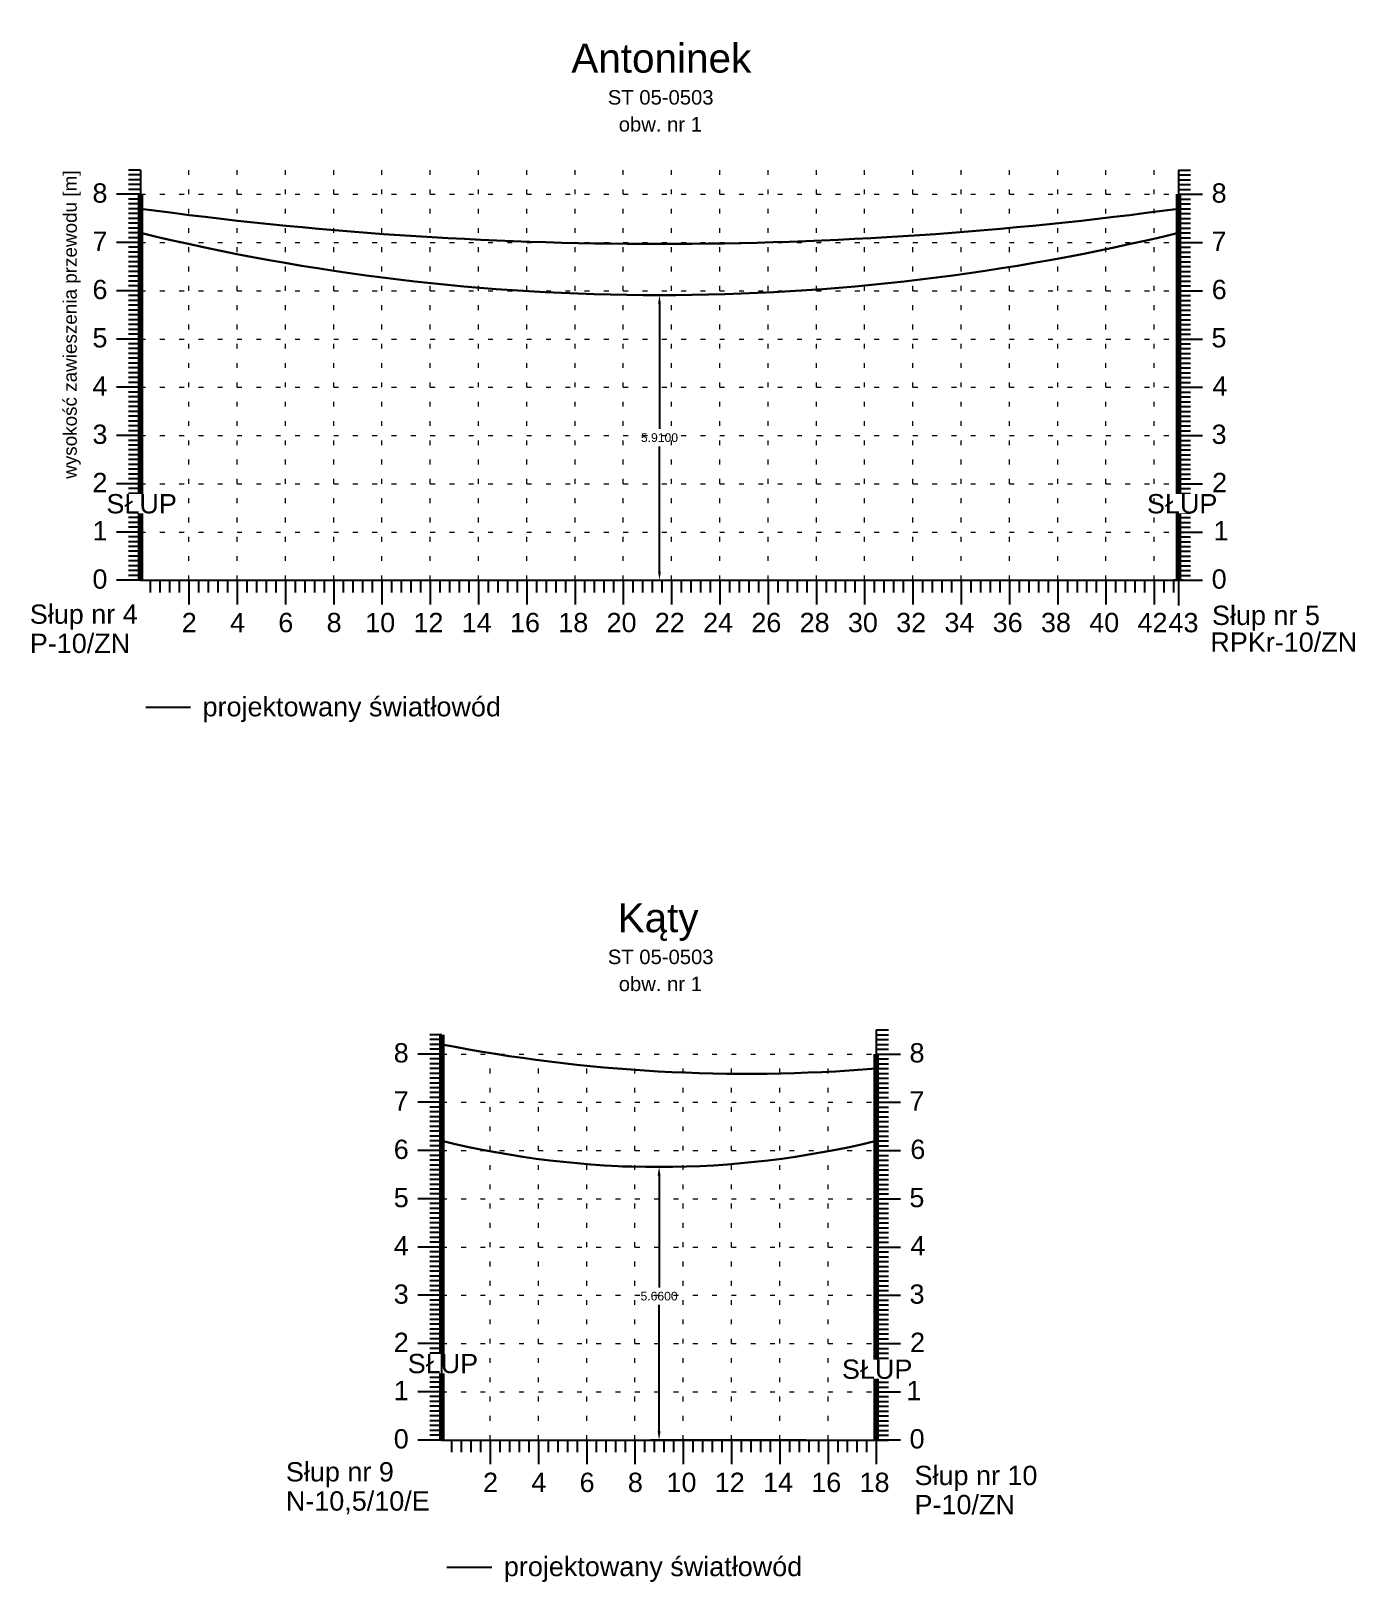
# Model space of a CAD drawing. Header units: metres. Extents: x -870 to 439, y 1328 to 1364.
# Drawn here: x 302.78 to 330.21, y 1331.05 to 1363.2 of the extents above; entities that cross this region are included whole.
import ezdxf

# ---------------------------------------------------------------- set-up
doc = ezdxf.new("R2010")
doc.units = ezdxf.units.M
doc.header["$MEASUREMENT"] = 0
doc.linetypes.add('ACAD_ISO07W100', pattern=[3, 0, -3])
doc.layers.add('ramka', color=7, linetype='Continuous', plot=False)
doc.styles.get("Standard").update_dxf_attribs({"font": 'arial.ttf'})
doc.dimstyles.get("Standard").update_dxf_attribs({"dimtxt": 0.18, "dimasz": 0.18, "dimexe": 0.18, "dimexo": 0.0625, "dimgap": 0.09, "dimtad": 0, "dimtih": 1, "dimtoh": 1, "dimdec": 4, "dimzin": 0, "dimdsep": 46, "dimtxsty": 'Standard', "dimcen": 0.09, "dimadec": 0, "dimazin": 0, "dimtfac": 1, "dimtdec": 4, "dimtofl": 0, "dimtmove": 0, "dimatfit": 3, "dimfxl": 1, "dimtolj": 1, "dimtzin": 0, "dimarcsym": 0})

# ---------------------------------------------------------------- blocks, each defined once
blk = doc.blocks.new('*D36')
at = {"color": 0, "lineweight": -2}
for p, q in [((315.742, 1357.723), (315.624, 1357.723)), ((315.804, 1357.543), (315.804, 1354.949)), ((315.804, 1351.993), (315.804, 1354.586)), ((307.717, 1351.813), (315.984, 1351.813))]:
    blk.add_line(p, q, dxfattribs=at)
at = {"color": 0}
for points in [[(315.834, 1357.543), (315.774, 1357.543), (315.804, 1357.723)], [(315.774, 1351.993), (315.834, 1351.993), (315.804, 1351.813)]]:
    blk.add_solid(points, dxfattribs=at)
at = {"layer": 'Defpoints', "color": 0}
for p in [(315.804, 1357.723), (307.654, 1351.813), (315.804, 1351.813)]:
    blk.add_point(p, dxfattribs=at)
at = {"color": 0, "lineweight": 25, "insert": (315.804, 1354.768), "char_height": 0.18, "attachment_point": 5}
blk.add_mtext('\\A1;5.9100', dxfattribs=at)
blk = doc.blocks.new('*D37')
at = {"color": 0, "lineweight": -2}
for p, q in [((315.74, 1339.654), (315.616, 1339.654)), ((315.796, 1339.474), (315.796, 1337.159)), ((315.796, 1334.174), (315.796, 1336.795)), ((318.833, 1333.994), (315.616, 1333.994))]:
    blk.add_line(p, q, dxfattribs=at)
at = {"color": 0}
for points in [[(315.826, 1339.474), (315.766, 1339.474), (315.796, 1339.654)], [(315.766, 1334.174), (315.826, 1334.174), (315.796, 1333.994)]]:
    blk.add_solid(points, dxfattribs=at)
at = {"layer": 'Defpoints', "color": 0}
for p in [(315.802, 1339.654), (315.796, 1333.994), (318.896, 1333.994)]:
    blk.add_point(p, dxfattribs=at)
at = {"color": 0, "lineweight": 25, "insert": (315.796, 1336.977), "char_height": 0.18, "attachment_point": 5}
blk.add_mtext('\\A1;5.6600', dxfattribs=at)

msp = doc.modelspace()

# ---------------------------------------------------------------- linework, layer by layer
for p, q in [((305.05419, 1360.31255), (304.80419, 1360.31255)), ((305.05419, 1360.31255), (305.05419, 1351.81255)), ((326.55419, 1360.31255), (326.55419, 1351.81255)), ((326.55419, 1360.31255), (326.80419, 1360.31255)), ((305.05419, 1360.21255), (304.80419, 1360.21255)), ((305.05419, 1360.11255), (304.80419, 1360.11255)), ((305.05419, 1360.01255), (304.80419, 1360.01255)), ((305.05419, 1359.91255), (304.80419, 1359.91255)), ((326.55419, 1360.21255), (326.80419, 1360.21255)), ((326.55419, 1360.11255), (326.80419, 1360.11255)), ((326.55419, 1360.01255), (326.80419, 1360.01255)), ((326.55419, 1359.91255), (326.80419, 1359.91255)), ((305.05419, 1359.81255), (304.55419, 1359.81255)), ((305.05419, 1359.81255), (304.55419, 1359.81255)), ((305.05419, 1359.71255), (304.80419, 1359.71255)), ((305.05419, 1359.61255), (304.80419, 1359.61255)), ((326.55419, 1359.81255), (327.05419, 1359.81255)), ((326.55419, 1359.81255), (327.05419, 1359.81255)), ((326.55419, 1359.71255), (326.80419, 1359.71255)), ((326.55419, 1359.61255), (326.80419, 1359.61255)), ((305.05419, 1359.51255), (304.80419, 1359.51255)), ((305.05419, 1359.41255), (304.80419, 1359.41255)), ((305.05419, 1359.31255), (304.80419, 1359.31255)), ((326.55419, 1359.51255), (326.80419, 1359.51255)), ((326.55419, 1359.41255), (326.80419, 1359.41255)), ((326.55419, 1359.31255), (326.80419, 1359.31255)), ((305.05419, 1359.21255), (304.80419, 1359.21255)), ((305.05419, 1359.11255), (304.80419, 1359.11255)), ((305.05419, 1359.01255), (304.80419, 1359.01255)), ((326.55419, 1359.21255), (326.80419, 1359.21255)), ((326.55419, 1359.11255), (326.80419, 1359.11255)), ((326.55419, 1359.01255), (326.80419, 1359.01255)), ((305.05419, 1358.81255), (304.55419, 1358.81255)), ((305.05419, 1358.81255), (304.55419, 1358.81255)), ((305.05419, 1358.91255), (304.80419, 1358.91255)), ((305.05419, 1358.71255), (304.80419, 1358.71255)), ((326.55419, 1358.91255), (326.80419, 1358.91255)), ((326.55419, 1358.81255), (327.05419, 1358.81255)), ((326.55419, 1358.81255), (327.05419, 1358.81255)), ((326.55419, 1358.71255), (326.80419, 1358.71255)), ((305.05419, 1358.61255), (304.80419, 1358.61255)), ((305.05419, 1358.51255), (304.80419, 1358.51255)), ((305.05419, 1358.41255), (304.80419, 1358.41255)), ((305.05419, 1358.31255), (304.80419, 1358.31255)), ((326.55419, 1358.61255), (326.80419, 1358.61255)), ((326.55419, 1358.51255), (326.80419, 1358.51255)), ((326.55419, 1358.41255), (326.80419, 1358.41255)), ((326.55419, 1358.31255), (326.80419, 1358.31255)), ((305.05419, 1358.21255), (304.80419, 1358.21255)), ((305.05419, 1358.11255), (304.80419, 1358.11255)), ((305.05419, 1358.01255), (304.80419, 1358.01255)), ((326.55419, 1358.21255), (326.80419, 1358.21255)), ((326.55419, 1358.11255), (326.80419, 1358.11255)), ((326.55419, 1358.01255), (326.80419, 1358.01255)), ((305.05419, 1357.81255), (304.55419, 1357.81255)), ((305.05419, 1357.81255), (304.55419, 1357.81255)), ((305.05419, 1357.91255), (304.80419, 1357.91255)), ((305.05419, 1357.71255), (304.80419, 1357.71255)), ((326.55419, 1357.91255), (326.80419, 1357.91255)), ((326.55419, 1357.81255), (327.05419, 1357.81255)), ((326.55419, 1357.81255), (327.05419, 1357.81255)), ((326.55419, 1357.71255), (326.80419, 1357.71255)), ((305.05419, 1357.61255), (304.80419, 1357.61255)), ((305.05419, 1357.51255), (304.80419, 1357.51255)), ((305.05419, 1357.41255), (304.80419, 1357.41255)), ((326.55419, 1357.61255), (326.80419, 1357.61255)), ((326.55419, 1357.51255), (326.80419, 1357.51255)), ((326.55419, 1357.41255), (326.80419, 1357.41255)), ((305.05419, 1357.31255), (304.80419, 1357.31255)), ((305.05419, 1357.21255), (304.80419, 1357.21255)), ((305.05419, 1357.11255), (304.80419, 1357.11255)), ((326.55419, 1357.31255), (326.80419, 1357.31255)), ((326.55419, 1357.21255), (326.80419, 1357.21255)), ((326.55419, 1357.11255), (326.80419, 1357.11255)), ((305.05419, 1356.81255), (304.55419, 1356.81255)), ((305.05419, 1356.81255), (304.55419, 1356.81255)), ((305.05419, 1357.01255), (304.80419, 1357.01255)), ((305.05419, 1356.91255), (304.80419, 1356.91255)), ((305.05419, 1356.71255), (304.80419, 1356.71255)), ((326.55419, 1357.01255), (326.80419, 1357.01255)), ((326.55419, 1356.91255), (326.80419, 1356.91255)), ((326.55419, 1356.81255), (327.05419, 1356.81255)), ((326.55419, 1356.81255), (327.05419, 1356.81255)), ((326.55419, 1356.71255), (326.80419, 1356.71255)), ((305.05419, 1356.61255), (304.80419, 1356.61255)), ((305.05419, 1356.51255), (304.80419, 1356.51255)), ((305.05419, 1356.41255), (304.80419, 1356.41255)), ((326.55419, 1356.61255), (326.80419, 1356.61255)), ((326.55419, 1356.51255), (326.80419, 1356.51255)), ((326.55419, 1356.41255), (326.80419, 1356.41255)), ((305.05419, 1356.31255), (304.80419, 1356.31255)), ((305.05419, 1356.21255), (304.80419, 1356.21255)), ((305.05419, 1356.11255), (304.80419, 1356.11255)), ((326.55419, 1356.31255), (326.80419, 1356.31255)), ((326.55419, 1356.21255), (326.80419, 1356.21255)), ((326.55419, 1356.11255), (326.80419, 1356.11255)), ((305.05419, 1355.81255), (304.55419, 1355.81255)), ((305.05419, 1355.81255), (304.55419, 1355.81255)), ((305.05419, 1356.01255), (304.80419, 1356.01255)), ((305.05419, 1355.91255), (304.80419, 1355.91255)), ((326.55419, 1356.01255), (326.80419, 1356.01255)), ((326.55419, 1355.91255), (326.80419, 1355.91255)), ((326.55419, 1355.81255), (327.05419, 1355.81255)), ((326.55419, 1355.81255), (327.05419, 1355.81255)), ((305.05419, 1355.71255), (304.80419, 1355.71255)), ((305.05419, 1355.61255), (304.80419, 1355.61255)), ((305.05419, 1355.51255), (304.80419, 1355.51255)), ((305.05419, 1355.41255), (304.80419, 1355.41255)), ((326.55419, 1355.71255), (326.80419, 1355.71255)), ((326.55419, 1355.61255), (326.80419, 1355.61255)), ((326.55419, 1355.51255), (326.80419, 1355.51255)), ((326.55419, 1355.41255), (326.80419, 1355.41255)), ((305.05419, 1355.31255), (304.80419, 1355.31255)), ((305.05419, 1355.21255), (304.80419, 1355.21255)), ((305.05419, 1355.11255), (304.80419, 1355.11255)), ((326.55419, 1355.31255), (326.80419, 1355.31255)), ((326.55419, 1355.21255), (326.80419, 1355.21255)), ((326.55419, 1355.11255), (326.80419, 1355.11255)), ((305.05419, 1354.81255), (304.55419, 1354.81255)), ((305.05419, 1354.81255), (304.55419, 1354.81255)), ((305.05419, 1355.01255), (304.80419, 1355.01255)), ((305.05419, 1354.91255), (304.80419, 1354.91255)), ((326.55419, 1355.01255), (326.80419, 1355.01255)), ((326.55419, 1354.91255), (326.80419, 1354.91255)), ((326.55419, 1354.81255), (327.05419, 1354.81255)), ((326.55419, 1354.81255), (327.05419, 1354.81255)), ((305.05419, 1354.71255), (304.80419, 1354.71255)), ((305.05419, 1354.61255), (304.80419, 1354.61255)), ((305.05419, 1354.51255), (304.80419, 1354.51255)), ((326.55419, 1354.71255), (326.80419, 1354.71255)), ((326.55419, 1354.61255), (326.80419, 1354.61255)), ((326.55419, 1354.51255), (326.80419, 1354.51255)), ((305.05419, 1354.41255), (304.80419, 1354.41255)), ((305.05419, 1354.31255), (304.80419, 1354.31255)), ((305.05419, 1354.21255), (304.80419, 1354.21255)), ((326.55419, 1354.41255), (326.80419, 1354.41255)), ((326.55419, 1354.31255), (326.80419, 1354.31255)), ((326.55419, 1354.21255), (326.80419, 1354.21255)), ((305.05419, 1353.81255), (304.55419, 1353.81255)), ((305.05419, 1353.81255), (304.55419, 1353.81255)), ((305.05419, 1354.11255), (304.80419, 1354.11255)), ((305.05419, 1354.01255), (304.80419, 1354.01255)), ((305.05419, 1353.91255), (304.80419, 1353.91255)), ((326.55419, 1354.11255), (326.80419, 1354.11255)), ((326.55419, 1354.01255), (326.80419, 1354.01255)), ((326.55419, 1353.91255), (326.80419, 1353.91255)), ((326.55419, 1353.81255), (327.05419, 1353.81255)), ((326.55419, 1353.81255), (327.05419, 1353.81255)), ((305.05419, 1353.71255), (304.80419, 1353.71255)), ((305.05419, 1353.61255), (304.80419, 1353.61255)), ((305.05419, 1353.51255), (304.80419, 1353.51255)), ((326.55419, 1353.71255), (326.80419, 1353.71255)), ((326.55419, 1353.61255), (326.80419, 1353.61255)), ((326.55419, 1353.51255), (326.80419, 1353.51255)), ((305.05419, 1353.41255), (304.80419, 1353.41255)), ((305.05419, 1353.31255), (304.80419, 1353.31255)), ((305.05419, 1353.21255), (304.80419, 1353.21255)), ((326.55419, 1353.41255), (326.80419, 1353.41255)), ((326.55419, 1353.31255), (326.80419, 1353.31255)), ((326.55419, 1353.21255), (326.80419, 1353.21255)), ((305.05419, 1353.11255), (304.80419, 1353.11255)), ((305.05419, 1353.01255), (304.80419, 1353.01255)), ((305.05419, 1352.91255), (304.80419, 1352.91255)), ((326.55419, 1353.11255), (326.80419, 1353.11255)), ((326.55419, 1353.01255), (326.80419, 1353.01255)), ((326.55419, 1352.91255), (326.80419, 1352.91255)), ((305.05419, 1352.81255), (304.55419, 1352.81255)), ((305.05419, 1352.81255), (304.55419, 1352.81255)), ((305.05419, 1352.71255), (304.80419, 1352.71255)), ((305.05419, 1352.61255), (304.80419, 1352.61255)), ((326.55419, 1352.81255), (327.05419, 1352.81255)), ((326.55419, 1352.81255), (327.05419, 1352.81255)), ((326.55419, 1352.71255), (326.80419, 1352.71255)), ((326.55419, 1352.61255), (326.80419, 1352.61255)), ((305.05419, 1352.51255), (304.80419, 1352.51255)), ((305.05419, 1352.41255), (304.80419, 1352.41255)), ((305.05419, 1352.31255), (304.80419, 1352.31255)), ((305.05419, 1352.21255), (304.80419, 1352.21255)), ((326.55419, 1352.51255), (326.80419, 1352.51255)), ((326.55419, 1352.41255), (326.80419, 1352.41255)), ((326.55419, 1352.31255), (326.80419, 1352.31255)), ((326.55419, 1352.21255), (326.80419, 1352.21255)), ((305.05419, 1352.11255), (304.80419, 1352.11255)), ((305.05419, 1352.01255), (304.80419, 1352.01255)), ((305.05419, 1351.91255), (304.80419, 1351.91255)), ((326.55419, 1352.11255), (326.80419, 1352.11255)), ((326.55419, 1352.01255), (326.80419, 1352.01255)), ((326.55419, 1351.91255), (326.80419, 1351.91255)), ((305.05419, 1351.81255), (304.55419, 1351.81255)), ((305.05419, 1351.81255), (304.80419, 1351.81255)), ((305.05419, 1351.81255), (324.55419, 1351.81255)), ((305.25419, 1351.81255), (305.25419, 1351.56255)), ((305.45419, 1351.81255), (305.45419, 1351.56255)), ((305.65419, 1351.81255), (305.65419, 1351.56255)), ((305.85419, 1351.81255), (305.85419, 1351.56255)), ((306.05419, 1351.81255), (306.05419, 1351.31255)), ((306.25419, 1351.81255), (306.25419, 1351.56255)), ((306.45419, 1351.81255), (306.45419, 1351.56255)), ((306.65419, 1351.81255), (306.65419, 1351.56255)), ((306.85419, 1351.81255), (306.85419, 1351.56255)), ((307.05419, 1351.81255), (307.05419, 1351.31255)), ((307.25419, 1351.81255), (307.25419, 1351.56255)), ((307.45419, 1351.81255), (307.45419, 1351.56255)), ((307.65419, 1351.81255), (307.65419, 1351.56255)), ((307.85419, 1351.81255), (307.85419, 1351.56255)), ((308.05419, 1351.81255), (308.05419, 1351.31255)), ((308.25419, 1351.81255), (308.25419, 1351.56255)), ((308.45419, 1351.81255), (308.45419, 1351.56255)), ((308.65419, 1351.81255), (308.65419, 1351.56255)), ((308.85419, 1351.81255), (308.85419, 1351.56255)), ((309.05419, 1351.81255), (309.05419, 1351.31255)), ((309.25419, 1351.81255), (309.25419, 1351.56255)), ((309.45419, 1351.81255), (309.45419, 1351.56255)), ((309.65419, 1351.81255), (309.65419, 1351.56255)), ((309.85419, 1351.81255), (309.85419, 1351.56255)), ((310.05419, 1351.81255), (310.05419, 1351.31255)), ((310.25419, 1351.81255), (310.25419, 1351.56255)), ((310.45419, 1351.81255), (310.45419, 1351.56255)), ((310.65419, 1351.81255), (310.65419, 1351.56255)), ((310.85419, 1351.81255), (310.85419, 1351.56255)), ((311.05419, 1351.81255), (311.05419, 1351.31255)), ((311.25419, 1351.81255), (311.25419, 1351.56255)), ((311.45419, 1351.81255), (311.45419, 1351.56255)), ((311.65419, 1351.81255), (311.65419, 1351.56255)), ((311.85419, 1351.81255), (311.85419, 1351.56255)), ((312.05419, 1351.81255), (312.05419, 1351.31255)), ((312.25419, 1351.81255), (312.25419, 1351.56255)), ((312.45419, 1351.81255), (312.45419, 1351.56255)), ((312.65419, 1351.81255), (312.65419, 1351.56255)), ((312.85419, 1351.81255), (312.85419, 1351.56255)), ((313.05419, 1351.81255), (313.05419, 1351.31255)), ((313.25419, 1351.81255), (313.25419, 1351.56255)), ((313.45419, 1351.81255), (313.45419, 1351.56255)), ((313.65419, 1351.81255), (313.65419, 1351.56255)), ((313.85419, 1351.81255), (313.85419, 1351.56255)), ((314.05419, 1351.81255), (314.05419, 1351.31255)), ((314.25419, 1351.81255), (314.25419, 1351.56255)), ((314.45419, 1351.81255), (314.45419, 1351.56255)), ((314.65419, 1351.81255), (314.65419, 1351.56255)), ((314.85419, 1351.81255), (314.85419, 1351.56255)), ((315.05419, 1351.81255), (315.05419, 1351.31255)), ((315.25419, 1351.81255), (315.25419, 1351.56255)), ((315.45419, 1351.81255), (315.45419, 1351.56255)), ((315.65419, 1351.81255), (315.65419, 1351.56255)), ((315.85419, 1351.81255), (315.85419, 1351.56255)), ((316.05419, 1351.81255), (316.05419, 1351.31255)), ((316.25419, 1351.81255), (316.25419, 1351.56255)), ((316.45419, 1351.81255), (316.45419, 1351.56255)), ((316.65419, 1351.81255), (316.65419, 1351.56255)), ((316.85419, 1351.81255), (316.85419, 1351.56255)), ((317.05419, 1351.81255), (317.05419, 1351.31255)), ((317.25419, 1351.81255), (317.25419, 1351.56255)), ((317.45419, 1351.81255), (317.45419, 1351.56255)), ((317.65419, 1351.81255), (317.65419, 1351.56255)), ((317.85419, 1351.81255), (317.85419, 1351.56255)), ((318.05419, 1351.81255), (318.05419, 1351.31255)), ((318.25419, 1351.81255), (318.25419, 1351.56255)), ((318.45419, 1351.81255), (318.45419, 1351.56255)), ((318.65419, 1351.81255), (318.65419, 1351.56255)), ((318.85419, 1351.81255), (318.85419, 1351.56255)), ((319.05419, 1351.81255), (319.05419, 1351.31255)), ((319.25419, 1351.81255), (319.25419, 1351.56255)), ((319.45419, 1351.81255), (319.45419, 1351.56255)), ((319.65419, 1351.81255), (319.65419, 1351.56255)), ((319.85419, 1351.81255), (319.85419, 1351.56255)), ((320.05419, 1351.81255), (320.05419, 1351.31255)), ((320.25419, 1351.81255), (320.25419, 1351.56255)), ((320.45419, 1351.81255), (320.45419, 1351.56255)), ((320.65419, 1351.81255), (320.65419, 1351.56255)), ((320.85419, 1351.81255), (320.85419, 1351.56255)), ((321.05419, 1351.81255), (321.05419, 1351.31255)), ((321.25419, 1351.81255), (321.25419, 1351.56255)), ((321.45419, 1351.81255), (321.45419, 1351.56255)), ((321.65419, 1351.81255), (321.65419, 1351.56255)), ((321.85419, 1351.81255), (321.85419, 1351.56255)), ((322.05419, 1351.81255), (322.05419, 1351.31255)), ((322.25419, 1351.81255), (322.25419, 1351.56255)), ((322.45419, 1351.81255), (322.45419, 1351.56255)), ((322.65419, 1351.81255), (322.65419, 1351.56255)), ((322.85419, 1351.81255), (322.85419, 1351.56255)), ((323.05419, 1351.81255), (323.05419, 1351.31255)), ((323.25419, 1351.81255), (323.25419, 1351.56255)), ((323.45419, 1351.81255), (323.45419, 1351.56255)), ((323.65419, 1351.81255), (323.65419, 1351.56255)), ((323.85419, 1351.81255), (323.85419, 1351.56255)), ((324.05419, 1351.81255), (324.05419, 1351.31255)), ((324.05419, 1351.81255), (324.05419, 1351.31255)), ((324.25419, 1351.81255), (324.25419, 1351.56255)), ((324.45419, 1351.81255), (324.45419, 1351.56255)), ((324.65419, 1351.81255), (324.65419, 1351.56255)), ((324.85419, 1351.81255), (324.85419, 1351.56255)), ((325.05419, 1351.81255), (325.05419, 1351.31255)), ((325.05419, 1351.81255), (325.05419, 1351.31255)), ((325.25419, 1351.81255), (325.25419, 1351.56255)), ((325.45419, 1351.81255), (325.45419, 1351.56255)), ((325.65419, 1351.81255), (325.65419, 1351.56255)), ((325.85419, 1351.81255), (325.85419, 1351.56255)), ((326.05419, 1351.81255), (326.05419, 1351.31255)), ((326.05419, 1351.81255), (326.05419, 1351.31255)), ((326.25419, 1351.81255), (326.25419, 1351.56255)), ((326.45419, 1351.81255), (326.45419, 1351.56255)), ((326.55419, 1351.81255), (327.05419, 1351.81255)), ((326.55419, 1351.81255), (326.80419, 1351.81255)), ((311.29576, 1342.39422), (311.04576, 1342.39422)), ((311.29576, 1342.39422), (311.04576, 1342.39422)), ((311.29576, 1342.29422), (311.04576, 1342.29422)), ((311.29576, 1342.29422), (311.04576, 1342.29422)), ((311.29576, 1342.39422), (311.29576, 1333.99422)), ((320.29576, 1342.49422), (320.29576, 1333.99422)), ((320.29576, 1342.49422), (320.54576, 1342.49422)), ((320.29576, 1342.49422), (320.54576, 1342.49422)), ((320.29576, 1342.39422), (320.54576, 1342.39422)), ((320.29576, 1342.39422), (320.54576, 1342.39422)), ((320.29576, 1342.29422), (320.54576, 1342.29422)), ((320.29576, 1342.29422), (320.54576, 1342.29422)), ((311.29576, 1341.99422), (310.79576, 1341.99422)), ((311.29576, 1341.99422), (310.79576, 1341.99422)), ((311.29576, 1341.99422), (310.79576, 1341.99422)), ((311.29576, 1341.99422), (310.79576, 1341.99422)), ((311.29576, 1342.19422), (311.04576, 1342.19422)), ((311.29576, 1342.19422), (311.04576, 1342.19422)), ((311.29576, 1342.09422), (311.04576, 1342.09422)), ((311.29576, 1342.09422), (311.04576, 1342.09422)), ((320.29576, 1342.19422), (320.54576, 1342.19422)), ((320.29576, 1342.19422), (320.54576, 1342.19422)), ((320.29576, 1342.09422), (320.54576, 1342.09422)), ((320.29576, 1342.09422), (320.54576, 1342.09422)), ((320.29576, 1341.99422), (320.79576, 1341.99422)), ((320.29576, 1341.99422), (320.79576, 1341.99422)), ((320.29576, 1341.99422), (320.79576, 1341.99422)), ((320.29576, 1341.99422), (320.79576, 1341.99422)), ((311.29576, 1341.89422), (311.04576, 1341.89422)), ((311.29576, 1341.79422), (311.04576, 1341.79422)), ((311.29576, 1341.69422), (311.04576, 1341.69422)), ((311.29576, 1341.59422), (311.04576, 1341.59422)), ((320.29576, 1341.89422), (320.54576, 1341.89422)), ((320.29576, 1341.79422), (320.54576, 1341.79422)), ((320.29576, 1341.69422), (320.54576, 1341.69422)), ((320.29576, 1341.59422), (320.54576, 1341.59422)), ((311.29576, 1341.49422), (311.04576, 1341.49422)), ((311.29576, 1341.39422), (311.04576, 1341.39422)), ((311.29576, 1341.29422), (311.04576, 1341.29422)), ((320.29576, 1341.49422), (320.54576, 1341.49422)), ((320.29576, 1341.39422), (320.54576, 1341.39422)), ((320.29576, 1341.29422), (320.54576, 1341.29422)), ((311.29576, 1340.99422), (310.79576, 1340.99422)), ((311.29576, 1340.99422), (310.79576, 1340.99422)), ((311.29576, 1341.19422), (311.04576, 1341.19422)), ((311.29576, 1341.09422), (311.04576, 1341.09422)), ((320.29576, 1341.19422), (320.54576, 1341.19422)), ((320.29576, 1341.09422), (320.54576, 1341.09422)), ((320.29576, 1340.99422), (320.79576, 1340.99422)), ((320.29576, 1340.99422), (320.79576, 1340.99422)), ((311.29576, 1340.89422), (311.04576, 1340.89422)), ((311.29576, 1340.79422), (311.04576, 1340.79422)), ((311.29576, 1340.69422), (311.04576, 1340.69422)), ((320.29576, 1340.89422), (320.54576, 1340.89422)), ((320.29576, 1340.79422), (320.54576, 1340.79422)), ((320.29576, 1340.69422), (320.54576, 1340.69422)), ((311.29576, 1340.59422), (311.04576, 1340.59422)), ((311.29576, 1340.49422), (311.04576, 1340.49422)), ((311.29576, 1340.39422), (311.04576, 1340.39422)), ((320.29576, 1340.59422), (320.54576, 1340.59422)), ((320.29576, 1340.49422), (320.54576, 1340.49422)), ((320.29576, 1340.39422), (320.54576, 1340.39422)), ((311.29576, 1339.99422), (310.79576, 1339.99422)), ((311.29576, 1339.99422), (310.79576, 1339.99422)), ((311.29576, 1340.29422), (311.04576, 1340.29422)), ((311.29576, 1340.19422), (311.04576, 1340.19422)), ((311.29576, 1340.09422), (311.04576, 1340.09422)), ((320.29576, 1340.29422), (320.54576, 1340.29422)), ((320.29576, 1340.19422), (320.54576, 1340.19422)), ((320.29576, 1340.09422), (320.54576, 1340.09422)), ((320.29576, 1339.99422), (320.79576, 1339.99422)), ((320.29576, 1339.99422), (320.79576, 1339.99422)), ((311.29576, 1339.89422), (311.04576, 1339.89422)), ((311.29576, 1339.79422), (311.04576, 1339.79422)), ((311.29576, 1339.69422), (311.04576, 1339.69422)), ((320.29576, 1339.89422), (320.54576, 1339.89422)), ((320.29576, 1339.79422), (320.54576, 1339.79422)), ((320.29576, 1339.69422), (320.54576, 1339.69422)), ((311.29576, 1339.59422), (311.04576, 1339.59422)), ((311.29576, 1339.49422), (311.04576, 1339.49422)), ((311.29576, 1339.39422), (311.04576, 1339.39422)), ((320.29576, 1339.59422), (320.54576, 1339.59422)), ((320.29576, 1339.49422), (320.54576, 1339.49422)), ((320.29576, 1339.39422), (320.54576, 1339.39422)), ((311.29576, 1339.29422), (311.04576, 1339.29422)), ((311.29576, 1339.19422), (311.04576, 1339.19422)), ((311.29576, 1339.09422), (311.04576, 1339.09422)), ((320.29576, 1339.29422), (320.54576, 1339.29422)), ((320.29576, 1339.19422), (320.54576, 1339.19422)), ((320.29576, 1339.09422), (320.54576, 1339.09422)), ((311.29576, 1338.99422), (310.79576, 1338.99422)), ((311.29576, 1338.99422), (310.79576, 1338.99422)), ((311.29576, 1338.89422), (311.04576, 1338.89422)), ((311.29576, 1338.79422), (311.04576, 1338.79422)), ((320.29576, 1338.99422), (320.79576, 1338.99422)), ((320.29576, 1338.99422), (320.79576, 1338.99422)), ((320.29576, 1338.89422), (320.54576, 1338.89422)), ((320.29576, 1338.79422), (320.54576, 1338.79422)), ((311.29576, 1338.69422), (311.04576, 1338.69422)), ((311.29576, 1338.59422), (311.04576, 1338.59422)), ((311.29576, 1338.49422), (311.04576, 1338.49422)), ((311.29576, 1338.39422), (311.04576, 1338.39422)), ((320.29576, 1338.69422), (320.54576, 1338.69422)), ((320.29576, 1338.59422), (320.54576, 1338.59422)), ((320.29576, 1338.49422), (320.54576, 1338.49422)), ((320.29576, 1338.39422), (320.54576, 1338.39422)), ((311.29576, 1338.29422), (311.04576, 1338.29422)), ((311.29576, 1338.19422), (311.04576, 1338.19422)), ((311.29576, 1338.09422), (311.04576, 1338.09422)), ((320.29576, 1338.29422), (320.54576, 1338.29422)), ((320.29576, 1338.19422), (320.54576, 1338.19422)), ((320.29576, 1338.09422), (320.54576, 1338.09422)), ((311.29576, 1337.99422), (310.79576, 1337.99422)), ((311.29576, 1337.99422), (310.79576, 1337.99422)), ((311.29576, 1337.89422), (311.04576, 1337.89422)), ((311.29576, 1337.79422), (311.04576, 1337.79422)), ((320.29576, 1337.99422), (320.79576, 1337.99422)), ((320.29576, 1337.99422), (320.79576, 1337.99422)), ((320.29576, 1337.89422), (320.54576, 1337.89422)), ((320.29576, 1337.79422), (320.54576, 1337.79422)), ((311.29576, 1337.69422), (311.04576, 1337.69422)), ((311.29576, 1337.59422), (311.04576, 1337.59422)), ((311.29576, 1337.49422), (311.04576, 1337.49422)), ((320.29576, 1337.69422), (320.54576, 1337.69422)), ((320.29576, 1337.59422), (320.54576, 1337.59422)), ((320.29576, 1337.49422), (320.54576, 1337.49422)), ((311.29576, 1337.39422), (311.04576, 1337.39422)), ((311.29576, 1337.29422), (311.04576, 1337.29422)), ((311.29576, 1337.19422), (311.04576, 1337.19422)), ((311.29576, 1337.09422), (311.04576, 1337.09422)), ((320.29576, 1337.39422), (320.54576, 1337.39422)), ((320.29576, 1337.29422), (320.54576, 1337.29422)), ((320.29576, 1337.19422), (320.54576, 1337.19422)), ((320.29576, 1337.09422), (320.54576, 1337.09422)), ((311.29576, 1336.99422), (310.79576, 1336.99422)), ((311.29576, 1336.99422), (310.79576, 1336.99422)), ((311.29576, 1336.89422), (311.04576, 1336.89422)), ((311.29576, 1336.79422), (311.04576, 1336.79422)), ((320.29576, 1336.99422), (320.79576, 1336.99422)), ((320.29576, 1336.99422), (320.79576, 1336.99422)), ((320.29576, 1336.89422), (320.54576, 1336.89422)), ((320.29576, 1336.79422), (320.54576, 1336.79422)), ((311.29576, 1336.69422), (311.04576, 1336.69422)), ((311.29576, 1336.59422), (311.04576, 1336.59422)), ((311.29576, 1336.49422), (311.04576, 1336.49422)), ((320.29576, 1336.69422), (320.54576, 1336.69422)), ((320.29576, 1336.59422), (320.54576, 1336.59422)), ((320.29576, 1336.49422), (320.54576, 1336.49422)), ((311.29576, 1336.39422), (311.04576, 1336.39422)), ((311.29576, 1336.29422), (311.04576, 1336.29422)), ((311.29576, 1336.19422), (311.04576, 1336.19422)), ((320.29576, 1336.39422), (320.54576, 1336.39422)), ((320.29576, 1336.29422), (320.54576, 1336.29422)), ((320.29576, 1336.19422), (320.54576, 1336.19422)), ((311.29576, 1335.99422), (310.79576, 1335.99422)), ((311.29576, 1335.99422), (310.79576, 1335.99422)), ((311.29576, 1336.09422), (311.04576, 1336.09422)), ((311.29576, 1335.89422), (311.04576, 1335.89422)), ((320.29576, 1336.09422), (320.54576, 1336.09422)), ((320.29576, 1335.99422), (320.79576, 1335.99422)), ((320.29576, 1335.99422), (320.79576, 1335.99422)), ((320.29576, 1335.89422), (320.54576, 1335.89422)), ((311.29576, 1335.79422), (311.04576, 1335.79422)), ((311.29576, 1335.69422), (311.04576, 1335.69422)), ((311.29576, 1335.59422), (311.04576, 1335.59422)), ((311.29576, 1335.49422), (311.04576, 1335.49422)), ((320.29576, 1335.79422), (320.54576, 1335.79422)), ((320.29576, 1335.69422), (320.54576, 1335.69422)), ((320.29576, 1335.59422), (320.54576, 1335.59422)), ((320.29576, 1335.49422), (320.54576, 1335.49422)), ((311.29576, 1335.39422), (311.04576, 1335.39422)), ((311.29576, 1335.29422), (311.04576, 1335.29422)), ((311.29576, 1335.19422), (311.04576, 1335.19422)), ((320.29576, 1335.39422), (320.54576, 1335.39422)), ((320.29576, 1335.29422), (320.54576, 1335.29422)), ((320.29576, 1335.19422), (320.54576, 1335.19422)), ((311.29576, 1334.99422), (310.79576, 1334.99422)), ((311.29576, 1334.99422), (310.79576, 1334.99422)), ((311.29576, 1335.09422), (311.04576, 1335.09422)), ((311.29576, 1334.89422), (311.04576, 1334.89422)), ((320.29576, 1335.09422), (320.54576, 1335.09422)), ((320.29576, 1334.99422), (320.79576, 1334.99422)), ((320.29576, 1334.99422), (320.79576, 1334.99422)), ((320.29576, 1334.89422), (320.54576, 1334.89422)), ((311.29576, 1334.79422), (311.04576, 1334.79422)), ((311.29576, 1334.69422), (311.04576, 1334.69422)), ((311.29576, 1334.59422), (311.04576, 1334.59422)), ((320.29576, 1334.79422), (320.54576, 1334.79422)), ((320.29576, 1334.69422), (320.54576, 1334.69422)), ((320.29576, 1334.59422), (320.54576, 1334.59422)), ((311.29576, 1334.49422), (311.04576, 1334.49422)), ((311.29576, 1334.39422), (311.04576, 1334.39422)), ((311.29576, 1334.29422), (311.04576, 1334.29422)), ((320.29576, 1334.49422), (320.54576, 1334.49422)), ((320.29576, 1334.39422), (320.54576, 1334.39422)), ((320.29576, 1334.29422), (320.54576, 1334.29422)), ((311.29576, 1333.99422), (310.79576, 1333.99422)), ((311.29576, 1334.19422), (311.04576, 1334.19422)), ((311.29576, 1334.09422), (311.04576, 1334.09422)), ((311.29576, 1333.99422), (311.04576, 1333.99422)), ((311.49576, 1333.99422), (311.49576, 1333.74422)), ((311.69576, 1333.99422), (311.69576, 1333.74422)), ((311.73532, 1333.99422), (320.29576, 1333.99422)), ((311.89576, 1333.99422), (311.89576, 1333.74422)), ((312.09576, 1333.99422), (312.09576, 1333.74422)), ((312.29576, 1333.99422), (312.29576, 1333.49422)), ((312.49576, 1333.99422), (312.49576, 1333.74422)), ((312.69576, 1333.99422), (312.69576, 1333.74422)), ((312.89576, 1333.99422), (312.89576, 1333.74422)), ((313.09576, 1333.99422), (313.09576, 1333.74422)), ((313.29576, 1333.99422), (313.29576, 1333.49422)), ((313.49576, 1333.99422), (313.49576, 1333.74422)), ((313.69576, 1333.99422), (313.69576, 1333.74422)), ((313.89576, 1333.99422), (313.89576, 1333.74422)), ((314.09576, 1333.99422), (314.09576, 1333.74422)), ((314.29576, 1333.99422), (314.29576, 1333.49422)), ((314.49576, 1333.99422), (314.49576, 1333.74422)), ((314.69576, 1333.99422), (314.69576, 1333.74422)), ((314.89576, 1333.99422), (314.89576, 1333.74422)), ((315.09576, 1333.99422), (315.09576, 1333.74422)), ((315.29576, 1333.99422), (315.29576, 1333.49422)), ((315.49576, 1333.99422), (315.49576, 1333.74422)), ((315.69576, 1333.99422), (315.69576, 1333.74422)), ((315.89576, 1333.99422), (315.89576, 1333.74422)), ((316.09576, 1333.99422), (316.09576, 1333.74422)), ((316.29576, 1333.99422), (316.29576, 1333.49422)), ((316.49576, 1333.99422), (316.49576, 1333.74422)), ((316.69576, 1333.99422), (316.69576, 1333.74422)), ((316.89576, 1333.99422), (316.89576, 1333.74422)), ((317.09576, 1333.99422), (317.09576, 1333.74422)), ((317.29576, 1333.99422), (317.29576, 1333.49422)), ((317.49576, 1333.99422), (317.49576, 1333.74422)), ((317.69576, 1333.99422), (317.69576, 1333.74422)), ((317.89576, 1333.99422), (317.89576, 1333.74422)), ((318.09576, 1333.99422), (318.09576, 1333.74422)), ((318.29576, 1333.99422), (318.29576, 1333.49422)), ((318.49576, 1333.99422), (318.49576, 1333.74422)), ((318.69576, 1333.99422), (318.69576, 1333.74422)), ((318.89576, 1333.99422), (318.89576, 1333.74422)), ((319.09576, 1333.99422), (319.09576, 1333.74422)), ((319.29576, 1333.99422), (319.29576, 1333.49422)), ((319.49576, 1333.99422), (319.49576, 1333.74422)), ((319.69576, 1333.99422), (319.69576, 1333.74422)), ((319.89576, 1333.99422), (319.89576, 1333.74422)), ((320.09576, 1333.99422), (320.09576, 1333.74422)), ((320.29576, 1334.19422), (320.54576, 1334.19422)), ((320.29576, 1334.09422), (320.54576, 1334.09422)), ((320.29576, 1333.99422), (320.29576, 1333.49422)), ((320.29576, 1333.99422), (320.54576, 1333.99422)), ((320.79576, 1333.99422), (320.29576, 1333.99422))]:
    msp.add_line(p, q)
at = {"linetype": 'ACAD_ISO07W100', "lineweight": 15, "ltscale": 0.1}
for p, q in [((306.05419, 1351.81255), (306.05419, 1360.31255)), ((307.05419, 1351.81255), (307.05419, 1360.31255)), ((308.05419, 1351.81255), (308.05419, 1360.31255)), ((309.05419, 1351.81255), (309.05419, 1360.31255)), ((310.05419, 1351.81255), (310.05419, 1360.31255)), ((311.05419, 1351.81255), (311.05419, 1360.31255)), ((312.05419, 1351.81255), (312.05419, 1360.31255)), ((313.05419, 1351.81255), (313.05419, 1360.31255)), ((314.05419, 1351.81255), (314.05419, 1360.31255)), ((315.05419, 1351.81255), (315.05419, 1360.31255)), ((316.05419, 1351.81255), (316.05419, 1360.31255)), ((317.05419, 1351.81255), (317.05419, 1360.31255)), ((318.05419, 1351.81255), (318.05419, 1360.31255)), ((319.05419, 1351.81255), (319.05419, 1360.31255)), ((320.05419, 1351.81255), (320.05419, 1360.31255)), ((321.05419, 1351.81255), (321.05419, 1360.31255)), ((322.05419, 1351.81255), (322.05419, 1360.31255)), ((323.05419, 1351.81255), (323.05419, 1360.31255)), ((324.05419, 1351.81255), (324.05419, 1360.31255)), ((325.05419, 1351.81255), (325.05419, 1360.31255)), ((326.55419, 1351.81255), (326.55419, 1360.31255)), ((305.05419, 1359.81255), (327.05419, 1359.81255)), ((305.05419, 1358.81255), (327.05419, 1358.81255)), ((305.05419, 1357.81255), (327.05419, 1357.81255)), ((305.05419, 1356.81255), (327.05419, 1356.81255)), ((305.05419, 1355.81255), (327.05419, 1355.81255)), ((305.05419, 1354.81255), (327.05419, 1354.81255)), ((305.05419, 1353.81255), (327.05419, 1353.81255)), ((305.05419, 1352.81255), (327.05419, 1352.81255)), ((305.05419, 1351.81255), (324.55419, 1351.81255)), ((320.29576, 1333.99422), (320.29576, 1342.49422)), ((311.29576, 1341.99422), (320.29576, 1341.99422)), ((311.29576, 1333.99422), (311.29576, 1341.99422)), ((312.29576, 1333.99422), (312.29576, 1341.99422)), ((313.29576, 1333.99422), (313.29576, 1341.99422)), ((314.29576, 1333.99422), (314.29576, 1341.99422)), ((315.29576, 1333.99422), (315.29576, 1341.99422)), ((316.29576, 1333.99422), (316.29576, 1341.99422)), ((317.29576, 1333.99422), (317.29576, 1341.99422)), ((318.29576, 1333.99422), (318.29576, 1341.99422)), ((319.29576, 1333.99422), (319.29576, 1341.99422)), ((320.29576, 1333.99422), (320.29576, 1341.99422)), ((311.29576, 1340.99422), (320.29576, 1340.99422)), ((311.29576, 1339.99422), (320.29576, 1339.99422)), ((311.29576, 1338.99422), (320.29576, 1338.99422)), ((311.29576, 1337.99422), (320.29576, 1337.99422)), ((311.29576, 1336.99422), (320.29576, 1336.99422)), ((311.29576, 1335.99422), (320.29576, 1335.99422)), ((311.29576, 1334.99422), (320.29576, 1334.99422))]:
    msp.add_line(p, q, dxfattribs=at)
at = {"lineweight": 100}
for p, q in [((305.05419, 1359.81255), (305.05419, 1351.81255)), ((326.55419, 1359.81255), (326.55419, 1351.81255)), ((311.29576, 1342.39422), (311.29576, 1333.99422)), ((320.29576, 1341.99422), (320.29576, 1333.99422))]:
    msp.add_line(p, q, dxfattribs=at)
at = {"lineweight": 25}
msp.add_line((324.05419, 1351.81255), (327.05419, 1351.81255), dxfattribs=at)
at = {"color": 3, "lineweight": 25}
for p, q in [((305.15974, 1349.18233), (306.09033, 1349.18233)), ((311.40131, 1331.364), (312.3319, 1331.364))]:
    msp.add_line(p, q, dxfattribs=at)
at = {"lineweight": 25}
for points in [[(315.05419, 1351.81255), (320.05419, 1351.81255)], [(326.65419, 1351.81255), (326.45419, 1351.81255)], [(326.55419, 1351.81255), (326.55419, 1351.29006)]]:
    msp.add_lwpolyline(points, dxfattribs=at)
at = {"lineweight": 30}
for centre, radius, start, end in [((315.80419, 1438.29994), 79.5174, 262.2303619, 277.7696381), ((317.60727, 1374.55131), 32.9669, 258.962598, 274.677741)]:
    msp.add_arc(centre, radius, start, end, dxfattribs=at)
at = {"color": 3, "lineweight": 30}
for centre, radius, start, end in [((315.80419, 1403.15921), 45.43667, 256.314453, 283.685547), ((315.79576, 1358.67554), 19.02128, 256.315393, 283.684607)]:
    msp.add_arc(centre, radius, start, end, dxfattribs=at)
at = {"layer": 'ramka'}
for p, q in [((305.05419, 1351.81255), (315.80419, 1351.81255)), ((315.79576, 1339.65422), (315.03475, 1339.65422)), ((311.29576, 1333.99422), (315.79576, 1333.99422)), ((311.29576, 1333.99422), (315.79576, 1333.99422))]:
    msp.add_line(p, q, dxfattribs=at)

# ---------------------------------------------------------------- texts
for s, height, p in [('Antoninek', 0.6, (313.97794, 1362.33278)), ('ST 05-0503', 0.3, (314.73444, 1361.67086)), ('obw. nr 1', 0.3, (314.96029, 1361.11162)), ('8', 0.4, (304.05693, 1359.63846)), ('8', 0.4, (327.24258, 1359.63846)), ('7', 0.4, (304.05693, 1358.63846)), ('7', 0.4, (327.23958, 1358.63846)), ('6', 0.4, (304.05693, 1357.63846)), ('6', 0.4, (327.24531, 1357.63846)), ('5', 0.4, (304.05693, 1356.63846)), ('5', 0.4, (327.23985, 1356.63846)), ('4', 0.4, (304.05693, 1355.63846)), ('4', 0.4, (327.26059, 1355.63846)), ('3', 0.4, (304.05693, 1354.63846)), ('3', 0.4, (327.24258, 1354.63846)), ('2', 0.4, (304.05693, 1353.63846)), ('2', 0.4, (327.25377, 1353.63846)), ('1', 0.4, (304.05693, 1352.63846)), ('1', 0.4, (327.28242, 1352.63846)), ('0', 0.4, (304.05693, 1351.63846)), ('0', 0.4, (327.24422, 1351.63846)), ('Słup nr 4', 0.4, (302.75894, 1350.91063)), ('Słup nr 5', 0.4, (327.25071, 1350.88604)), ('2', 0.4, (305.90738, 1350.73687)), ('4', 0.4, (306.90738, 1350.73687)), ('6', 0.4, (307.90738, 1350.73687)), ('8', 0.4, (308.90738, 1350.73687)), ('10', 0.4, (309.70738, 1350.73687)), ('12', 0.4, (310.70738, 1350.73687)), ('14', 0.4, (311.70738, 1350.73687)), ('16', 0.4, (312.70738, 1350.73687)), ('18', 0.4, (313.70738, 1350.73687)), ('20', 0.4, (314.70738, 1350.73687)), ('22', 0.4, (315.70738, 1350.73687)), ('24', 0.4, (316.70738, 1350.73687)), ('26', 0.4, (317.70738, 1350.73687)), ('28', 0.4, (318.70738, 1350.73687)), ('30', 0.4, (319.70738, 1350.73687)), ('32', 0.4, (320.70738, 1350.73687)), ('34', 0.4, (321.70738, 1350.73687)), ('36', 0.4, (322.70738, 1350.73687)), ('38', 0.4, (323.70738, 1350.73687)), ('40', 0.4, (324.70738, 1350.73687)), ('42', 0.4, (325.70738, 1350.73687)), ('43', 0.4, (326.34944, 1350.73508)), ('P-10/ZN', 0.4, (302.75894, 1350.30575)), ('RPKr-10/ZN', 0.4, (327.21594, 1350.33109)), ('projektowany światłowód', 0.4, (306.33909, 1348.99256)), ('Kąty', 0.6, (314.93686, 1344.51953)), ('ST 05-0503', 0.3, (314.73444, 1343.85761)), ('obw. nr 1', 0.3, (314.96029, 1343.29837)), ('8', 0.4, (310.2985, 1341.82013)), ('8', 0.4, (320.98415, 1341.82013)), ('7', 0.4, (310.2985, 1340.82013)), ('7', 0.4, (320.98115, 1340.82013)), ('6', 0.4, (310.2985, 1339.82013)), ('6', 0.4, (321.00124, 1339.82013)), ('5', 0.4, (310.2985, 1338.82013)), ('5', 0.4, (320.98142, 1338.82013)), ('4', 0.4, (310.2985, 1337.82013)), ('4', 0.4, (321.00216, 1337.82013)), ('3', 0.4, (310.2985, 1336.82013)), ('3', 0.4, (320.98415, 1336.82013)), ('2', 0.4, (320.99534, 1335.82013)), ('1', 0.4, (320.91973, 1334.82013)), ('0', 0.4, (310.2985, 1333.82013)), ('0', 0.4, (320.98579, 1333.82013)), ('Słup nr 9', 0.4, (308.06471, 1333.137)), ('2', 0.4, (312.14895, 1332.91854)), ('4', 0.4, (313.14895, 1332.91854)), ('6', 0.4, (314.14895, 1332.91854)), ('8', 0.4, (315.14895, 1332.91854)), ('10', 0.4, (315.94895, 1332.91854)), ('12', 0.4, (316.94895, 1332.91854)), ('14', 0.4, (317.94895, 1332.91854)), ('16', 0.4, (318.94895, 1332.91854)), ('18', 0.4, (319.94895, 1332.91854)), ('Słup nr 10', 0.4, (321.08758, 1333.06194)), ('N-10,5/10/E', 0.4, (308.06307, 1332.53211)), ('P-10/ZN', 0.4, (321.08758, 1332.45705)), ('projektowany światłowód', 0.4, (312.58066, 1331.17423))]:
    msp.add_text(s, height=height).set_placement(p)
at = {"lineweight": 18, "insert": (303.45142, 1353.91466), "char_height": 0.28, "attachment_point": 1, "rotation": 90, "bg_fill": 3, "box_fill_scale": 1, "bg_fill_color": 256, "bg_fill_transparency": 0}
msp.add_mtext_dynamic_manual_height_columns('wysokość zawieszenia przewodu [m]', width=9.2804774, gutter_width=2, heights=[-0.36385], dxfattribs=at)

# ---------------------------------------------------------------- dimensions: what is measured, and where the dimension line sits
at = {"lineweight": 25}
dim = msp.add_linear_dim(base=(315.80419, 1351.81255), p1=(315.80419, 1357.72255), p2=(307.65419, 1351.81255), angle=90, dimstyle='Standard', dxfattribs=at)
dim.commit()
dim.dimension.update_dxf_attribs({"geometry": '*D36', "text_midpoint": (315.80419, 1354.76755)})
dim = msp.add_linear_dim(base=(315.79576, 1333.99422), p1=(315.80232, 1339.65425), p2=(318.89576, 1333.99422), angle=90, dimstyle='Standard', dxfattribs=at)
dim.commit()
dim.dimension.update_dxf_attribs({"geometry": '*D37', "text_midpoint": (315.79576, 1336.97725), "dimtype": 160})

# ---------------------------------------------------------------- next in the draw order: texts
at = {"lineweight": 18, "char_height": 0.4, "attachment_point": 1, "bg_fill": 3, "box_fill_scale": 1, "bg_fill_color": 256, "bg_fill_transparency": 0}
for insert in [(304.34609, 1353.59875), (325.90326, 1353.59875), (310.58766, 1335.78042), (319.58393, 1335.66365)]:
    msp.add_mtext_dynamic_manual_height_columns('SŁUP', width=1.5368437, gutter_width=2, heights=[-0.41364], dxfattribs=dict(at, insert=insert))

# ---------------------------------------------------------------- next in the draw order: linework, layer by layer
at = {"linetype": 'ACAD_ISO07W100', "lineweight": 15, "ltscale": 0.1}
msp.add_line((326.05419, 1351.81255), (326.05419, 1360.31255), dxfattribs=at)
at = {"layer": 'ramka'}
msp.add_line((311.29576, 1333.99422), (311.29576, 1341.88422), dxfattribs=at)

# ---------------------------------------------------------------- next in the draw order: texts
for s, p in [('2', (310.2985, 1335.82013)), ('1', (310.2985, 1334.82013))]:
    msp.add_text(s, height=0.4).set_placement(p)

doc.saveas('drawing.dxf')
